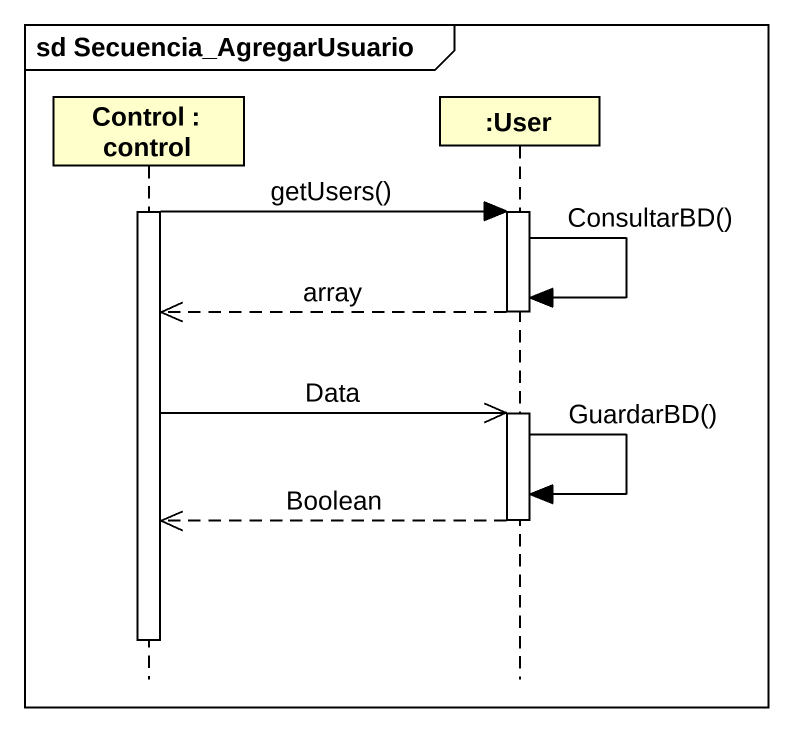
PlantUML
@startuml
mainframe sd Secuencia_AgregarUsuario
hide footbox
participant "Control : control" as Control_
participant ":User" as User

activate Control_
Control_ -> User : getUsers()
activate User
User -> User : ConsultarBD()
User -->> Control_ : array
deactivate User
Control_ ->> User : Data
activate User
User -> User : GuardarBD()
User -->> Control_ : Boolean
deactivate User
deactivate Control_
@enduml
